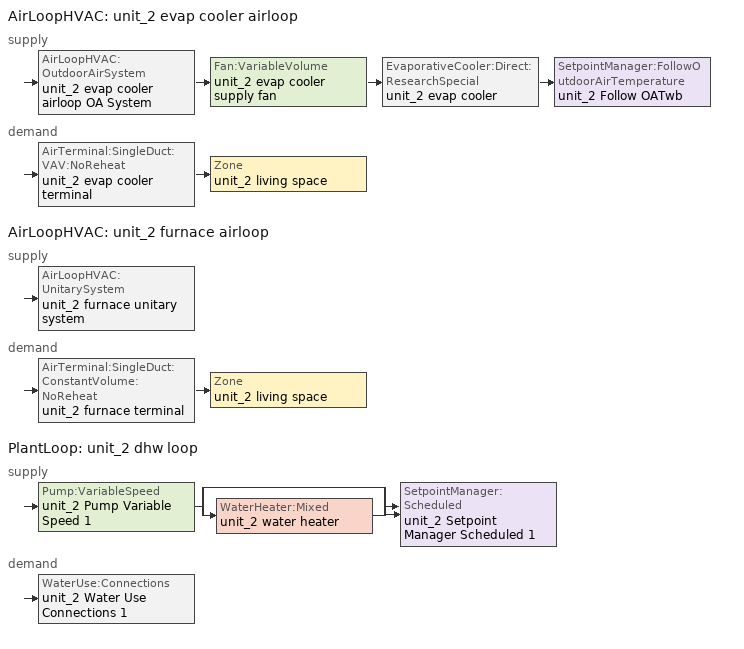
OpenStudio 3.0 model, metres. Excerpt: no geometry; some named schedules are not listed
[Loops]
AirLoopHVAC 'unit_2 evap cooler airloop'
 supply: AirLoopHVAC:OutdoorAirSystem 'unit_2 evap cooler airloop OA System' > Fan:VariableVolume 'unit_2 evap cooler supply fan' > EvaporativeCooler:Direct:ResearchSpecial 'unit_2 evap cooler' > SetpointManager:FollowOutdoorAirTemperature 'unit_2 Follow OATwb'
 demand: AirTerminal:SingleDuct:VAV:NoReheat 'unit_2 evap cooler terminal' > Zone 'unit_2 living space'
AirLoopHVAC 'unit_2 furnace airloop'
 supply: AirLoopHVAC:UnitarySystem 'unit_2 furnace unitary system'
 demand: AirTerminal:SingleDuct:ConstantVolume:NoReheat 'unit_2 furnace terminal' > Zone 'unit_2 living space'
PlantLoop 'unit_2 dhw loop'
 supply: Pump:VariableSpeed 'unit_2 Pump Variable Speed 1' > split
  | bypass
  | WaterHeater:Mixed 'unit_2 water heater'
  join > SetpointManager:Scheduled 'unit_2 Setpoint Manager Scheduled 1'
 demand: WaterUse:Connections 'unit_2 Water Use Connections 1'
[Sizing:Zone] Zone Cooling Design Supply Air Temperature Input Method=SupplyAirTemperature; Zone Cooling Design Supply Air Temperature {C}=14; Zone Cooling Design Supply Air Temperature Difference {deltaC}=11.11; Zone Heating Design Supply Air Temperature Input Method=SupplyAirTemperature; Zone Heating Design Supply Air Temperature {C}=40; Zone Heating Design Supply Air Temperature Difference {deltaC}=11.11; Zone Cooling Design Supply Air Humidity Ratio {kg-H2O/kg-air}=0.0085; Zone Heating Design Supply Air Humidity Ratio {kg-H2O/kg-air}=0.008; Cooling Design Air Flow Method=DesignDay; Heating Design Air Flow Method=DesignDay; Account for Dedicated Outdoor Air System=No; Dedicated Outdoor Air System Control Strategy=NeutralSupplyAir; Dedicated Outdoor Air Low Setpoint Temperature for Design {C}=autosize; Dedicated Outdoor Air High Setpoint Temperature for Design {C}=autosize
unit_2 living space; unit_2 furnace airloop ret air zone
[Zone equipment]
unit_2 living space: unit_2 evap cooler terminal, unit_2 furnace terminal, unit_2 ideal residual
[EnergyManagementSystem:Sensor]
Name | Output Variable or Output Meter Index Key | Output Variable or Output Meter
unit_2_cool_season | cooling season schedule | Schedule Value
unit_2_evap_cooler_supply_fan_s | evap cooler supply fan | Fan Electric Energy
unit_2_evap_cooler_s | evap cooler | Evaporative Cooler Water Volume
unit_2_furnace_supply_fan_s | furnace supply fan | Fan Electric Energy
unit_2_furnace_htg_coil_s | furnace htg coil | Heating Coil Gas Energy
unit_2_water_heater_energy | water heater | Water Heater Gas Rate
unit_2_water_heater_on_cycle_parasitic | water heater | Water Heater On Cycle Parasitic Electric Power
unit_2_water_heater_off_cycle_parasitic | water heater | Water Heater Off Cycle Parasitic Electric Power
unit_2_water_heater_EC_adjustment_energy_consumption | water heater EC adjustment | Other Equipment Gas Energy
unit_2_out_pb_s |  | Site Outdoor Air Barometric Pressure
unit_2_out_wt_s |  | Site Outdoor Air Humidity Ratio
unit_2_airflow_win_s | living space | Zone Air Humidity Ratio
unit_2_site_vw_s |  | Site Wind Speed
unit_2_airflow_tin_s | living space | Zone Mean Air Temperature
unit_2_airflow_tt_s | living space | Zone Outdoor Air Drybulb Temperature
unit_2_furnace_airloop_Fan_RTF_s | furnace supply fan | Fan Runtime Fraction
unit_2_evap_cooler_supply_fan_air_MFR | evap cooler supply fan | Fan Air Mass Flow Rate
unit_2_furnace_airloop_AH_MFR_s | Node 16 | System Node Mass Flow Rate
unit_2_furnace_airloop_AH_VFR_s | Node 16 | System Node Current Density Volume Flow Rate
unit_2_furnace_airloop_AH_Tout_s | Node 16 | System Node Temperature
unit_2_furnace_airloop_AH_Wout_s | Node 16 | System Node Humidity Ratio
unit_2_furnace_airloop_RA_T_s | Node 19 | System Node Temperature
unit_2_furnace_airloop_Ra_W_s | Node 19 | System Node Humidity Ratio
unit_2_furnace_airloop_0_DZ_T_s | attic - unvented | Zone Air Temperature
unit_2_furnace_airloop_0_DZ_W_s | attic - unvented | Zone Mean Air Humidity Ratio
unit_2_natural_vent_avail_s | natural vent avail schedule | Schedule Value
unit_2_htg_sp_s | heating setpoint | Schedule Value
unit_2_clg_sp_s | cooling setpoint | Schedule Value
unit_2_htg_load_liv |  | Heating:EnergyTransfer:Zone:LIVING SPACE
unit_2_clg_load_liv |  | Cooling:EnergyTransfer:Zone:LIVING SPACE
unit_2_htg_load_tot |  | Heating:EnergyTransfer
unit_2_clg_load_tot |  | Cooling:EnergyTransfer
unit_2_ss_trans_in | Surface_2_-_Window_1_left | Surface Window Transmitted Solar Radiation Energy
unit_2_ss_back_out | Surface_2_-_Window_1_left | Surface Window Shortwave from Zone Back Out Window Heat Transfer Rate
unit_2_ss_sw_abs | Surface_2_-_Window_1_left | Surface Window Total Glazing Layers Absorbed Shortwave Radiation Rate
unit_2_ss_sol_abs | Surface_2_-_Window_1_left | Surface Window Total Glazing Layers Absorbed Solar Radiation Energy
unit_2_ss_trans_out | Surface_2_-_Window_1_left | Surface Inside Face Initial Transmitted Diffuse Transmitted Out Window Solar Radiation Rate
unit_2_ss_conv | Surface_2_-_Window_1_left | Surface Inside Face Convection Heat Gain Energy
unit_2_ss_ig | Surface_2_-_Window_1_left | Surface Inside Face Internal Gains Radiation Heat Gain Energy
unit_2_ss_surf | Surface_2_-_Window_1_left | Surface Inside Face Net Surface Thermal Radiation Heat Gain Energy
unit_2_ss_trans_in_1 | Surface_3_-_Window_1_back | Surface Window Transmitted Solar Radiation Energy
unit_2_ss_back_out_1 | Surface_3_-_Window_1_back | Surface Window Shortwave from Zone Back Out Window Heat Transfer Rate
unit_2_ss_sw_abs_1 | Surface_3_-_Window_1_back | Surface Window Total Glazing Layers Absorbed Shortwave Radiation Rate
unit_2_ss_sol_abs_1 | Surface_3_-_Window_1_back | Surface Window Total Glazing Layers Absorbed Solar Radiation Energy
unit_2_ss_trans_out_1 | Surface_3_-_Window_1_back | Surface Inside Face Initial Transmitted Diffuse Transmitted Out Window Solar Radiation Rate
unit_2_ss_conv_1 | Surface_3_-_Window_1_back | Surface Inside Face Convection Heat Gain Energy
unit_2_ss_ig_1 | Surface_3_-_Window_1_back | Surface Inside Face Internal Gains Radiation Heat Gain Energy
unit_2_ss_surf_1 | Surface_3_-_Window_1_back | Surface Inside Face Net Surface Thermal Radiation Heat Gain Energy
unit_2_ss_sol | Surface_5_-_Door_front | Surface Inside Face Solar Radiation Heat Gain Energy
unit_2_ss_lgt | Surface_5_-_Door_front | Surface Inside Face Lights Radiation Heat Gain Energy
unit_2_ss_conv_2 | Surface_5_-_Door_front | Surface Inside Face Convection Heat Gain Energy
unit_2_ss_ig_2 | Surface_5_-_Door_front | Surface Inside Face Internal Gains Radiation Heat Gain Energy
unit_2_ss_surf_2 | Surface_5_-_Door_front | Surface Inside Face Net Surface Thermal Radiation Heat Gain Energy
unit_2_ss_trans_in_2 | Surface_5_-_Window_1_front | Surface Window Transmitted Solar Radiation Energy
unit_2_ss_back_out_2 | Surface_5_-_Window_1_front | Surface Window Shortwave from Zone Back Out Window Heat Transfer Rate
unit_2_ss_sw_abs_2 | Surface_5_-_Window_1_front | Surface Window Total Glazing Layers Absorbed Shortwave Radiation Rate
unit_2_ss_sol_abs_2 | Surface_5_-_Window_1_front | Surface Window Total Glazing Layers Absorbed Solar Radiation Energy
unit_2_ss_trans_out_2 | Surface_5_-_Window_1_front | Surface Inside Face Initial Transmitted Diffuse Transmitted Out Window Solar Radiation Rate
unit_2_ss_conv_3 | Surface_5_-_Window_1_front | Surface Inside Face Convection Heat Gain Energy
unit_2_ss_ig_3 | Surface_5_-_Window_1_front | Surface Inside Face Internal Gains Radiation Heat Gain Energy
unit_2_ss_surf_3 | Surface_5_-_Window_1_front | Surface Inside Face Net Surface Thermal Radiation Heat Gain Energy
unit_2_s_conv | Surface_1 | Surface Inside Face Convection Heat Gain Energy
unit_2_s_ig | Surface_1 | Surface Inside Face Internal Gains Radiation Heat Gain Energy
unit_2_s_sol | Surface_1 | Surface Inside Face Solar Radiation Heat Gain Energy
unit_2_s_lgt | Surface_1 | Surface Inside Face Lights Radiation Heat Gain Energy
unit_2_s_surf | Surface_1 | Surface Inside Face Net Surface Thermal Radiation Heat Gain Energy
unit_2_s_conv_1 | Surface_2:0 | Surface Inside Face Convection Heat Gain Energy
unit_2_s_ig_1 | Surface_2:0 | Surface Inside Face Internal Gains Radiation Heat Gain Energy
unit_2_s_sol_1 | Surface_2:0 | Surface Inside Face Solar Radiation Heat Gain Energy
unit_2_s_lgt_1 | Surface_2:0 | Surface Inside Face Lights Radiation Heat Gain Energy
unit_2_s_surf_1 | Surface_2:0 | Surface Inside Face Net Surface Thermal Radiation Heat Gain Energy
unit_2_s_conv_2 | Surface_2:180 | Surface Inside Face Convection Heat Gain Energy
unit_2_s_ig_2 | Surface_2:180 | Surface Inside Face Internal Gains Radiation Heat Gain Energy
unit_2_s_sol_2 | Surface_2:180 | Surface Inside Face Solar Radiation Heat Gain Energy
unit_2_s_lgt_2 | Surface_2:180 | Surface Inside Face Lights Radiation Heat Gain Energy
unit_2_s_surf_2 | Surface_2:180 | Surface Inside Face Net Surface Thermal Radiation Heat Gain Energy
unit_2_s_conv_3 | Surface_2:270 | Surface Inside Face Convection Heat Gain Energy
unit_2_s_ig_3 | Surface_2:270 | Surface Inside Face Internal Gains Radiation Heat Gain Energy
unit_2_s_sol_3 | Surface_2:270 | Surface Inside Face Solar Radiation Heat Gain Energy
unit_2_s_lgt_3 | Surface_2:270 | Surface Inside Face Lights Radiation Heat Gain Energy
unit_2_s_surf_3 | Surface_2:270 | Surface Inside Face Net Surface Thermal Radiation Heat Gain Energy
unit_2_s_conv_4 | Surface_2:90 | Surface Inside Face Convection Heat Gain Energy
unit_2_s_ig_4 | Surface_2:90 | Surface Inside Face Internal Gains Radiation Heat Gain Energy
unit_2_s_sol_4 | Surface_2:90 | Surface Inside Face Solar Radiation Heat Gain Energy
unit_2_s_lgt_4 | Surface_2:90 | Surface Inside Face Lights Radiation Heat Gain Energy
unit_2_s_surf_4 | Surface_2:90 | Surface Inside Face Net Surface Thermal Radiation Heat Gain Energy
unit_2_s_conv_5 | Surface_4 | Surface Inside Face Convection Heat Gain Energy
unit_2_s_ig_5 | Surface_4 | Surface Inside Face Internal Gains Radiation Heat Gain Energy
unit_2_s_sol_5 | Surface_4 | Surface Inside Face Solar Radiation Heat Gain Energy
unit_2_s_lgt_5 | Surface_4 | Surface Inside Face Lights Radiation Heat Gain Energy
unit_2_s_surf_5 | Surface_4 | Surface Inside Face Net Surface Thermal Radiation Heat Gain Energy
unit_2_s_conv_6 | Surface_6 | Surface Inside Face Convection Heat Gain Energy
unit_2_s_ig_6 | Surface_6 | Surface Inside Face Internal Gains Radiation Heat Gain Energy
unit_2_s_sol_6 | Surface_6 | Surface Inside Face Solar Radiation Heat Gain Energy
unit_2_s_lgt_6 | Surface_6 | Surface Inside Face Lights Radiation Heat Gain Energy
unit_2_s_surf_6 | Surface_6 | Surface Inside Face Net Surface Thermal Radiation Heat Gain Energy
unit_2_im_conv | furniture mass living space living | Surface Inside Face Convection Heat Gain Energy
unit_2_im_ig | furniture mass living space living | Surface Inside Face Internal Gains Radiation Heat Gain Energy
unit_2_im_sol | furniture mass living space living | Surface Inside Face Solar Radiation Heat Gain Energy
unit_2_im_lgt | furniture mass living space living | Surface Inside Face Lights Radiation Heat Gain Energy
unit_2_im_surf | furniture mass living space living | Surface Inside Face Net Surface Thermal Radiation Heat Gain Energy
unit_2_im_conv_1 | living space Living Partition | Surface Inside Face Convection Heat Gain Energy
unit_2_im_ig_1 | living space Living Partition | Surface Inside Face Internal Gains Radiation Heat Gain Energy
unit_2_im_sol_1 | living space Living Partition | Surface Inside Face Solar Radiation Heat Gain Energy
unit_2_im_lgt_1 | living space Living Partition | Surface Inside Face Lights Radiation Heat Gain Energy
unit_2_im_surf_1 | living space Living Partition | Surface Inside Face Net Surface Thermal Radiation Heat Gain Energy
unit_2_airflow_gain | living space | Zone Infiltration Sensible Heat Gain Energy
unit_2_airflow_loss | living space | Zone Infiltration Sensible Heat Loss Energy
unit_2_mv_conv | mech vent house fan | Electric Equipment Convective Heating Energy
unit_2_mv_rad | mech vent house fan | Electric Equipment Radiant Heating Energy
unit_2_mv_conv_1 | mech vent house fan cfis | Electric Equipment Convective Heating Energy
unit_2_mv_rad_1 | mech vent house fan cfis | Electric Equipment Radiant Heating Energy
unit_2_duct_mix_gain | living space | Zone Mixing Sensible Heat Gain Energy
unit_2_duct_mix_loss | living space | Zone Mixing Sensible Heat Loss Energy
unit_2_ducts_conv | furnace_airloop_0_RetCondToRP equip | Other Equipment Convective Heating Energy
unit_2_ducts_rad | furnace_airloop_0_RetCondToRP equip | Other Equipment Radiant Heating Energy
unit_2_ducts_conv_1 | furnace_airloop_0_RetLatLkToRP equip | Other Equipment Convective Heating Energy
unit_2_ducts_rad_1 | furnace_airloop_0_RetLatLkToRP equip | Other Equipment Radiant Heating Energy
unit_2_ducts_conv_2 | furnace_airloop_0_RetSensLkToRP equip | Other Equipment Convective Heating Energy
unit_2_ducts_rad_2 | furnace_airloop_0_RetSensLkToRP equip | Other Equipment Radiant Heating Energy
unit_2_ducts_conv_3 | furnace_airloop_0_SupCondToLv equip | Other Equipment Convective Heating Energy
unit_2_ducts_rad_3 | furnace_airloop_0_SupCondToLv equip | Other Equipment Radiant Heating Energy
unit_2_ducts_conv_4 | furnace_airloop_0_SupLatLkToLv equip | Other Equipment Convective Heating Energy
unit_2_ducts_rad_4 | furnace_airloop_0_SupLatLkToLv equip | Other Equipment Radiant Heating Energy
unit_2_ducts_conv_5 | furnace_airloop_0_SupSensLkToLv equip | Other Equipment Convective Heating Energy
unit_2_ducts_rad_5 | furnace_airloop_0_SupSensLkToLv equip | Other Equipment Radiant Heating Energy
unit_2_ig_ee_conv | ceiling fan | Electric Equipment Convective Heating Energy
unit_2_ig_ee_rad | ceiling fan | Electric Equipment Radiant Heating Energy
unit_2_ig_ee_conv_1 | clothes dryer | Electric Equipment Convective Heating Energy
unit_2_ig_ee_rad_1 | clothes dryer | Electric Equipment Radiant Heating Energy
unit_2_ig_ee_conv_2 | clothes washer | Electric Equipment Convective Heating Energy
unit_2_ig_ee_rad_2 | clothes washer | Electric Equipment Radiant Heating Energy
unit_2_ig_ee_conv_3 | cooking range | Electric Equipment Convective Heating Energy
unit_2_ig_ee_rad_3 | cooking range | Electric Equipment Radiant Heating Energy
unit_2_ig_ee_conv_4 | dishwasher | Electric Equipment Convective Heating Energy
unit_2_ig_ee_rad_4 | dishwasher | Electric Equipment Radiant Heating Energy
unit_2_ig_ee_conv_5 | fridge | Electric Equipment Convective Heating Energy
unit_2_ig_ee_rad_5 | fridge | Electric Equipment Radiant Heating Energy
unit_2_ig_ee_conv_6 | misc plug loads | Electric Equipment Convective Heating Energy
unit_2_ig_ee_rad_6 | misc plug loads | Electric Equipment Radiant Heating Energy
unit_2_ig_ee_conv_7 | misc tv | Electric Equipment Convective Heating Energy
unit_2_ig_ee_rad_7 | misc tv | Electric Equipment Radiant Heating Energy
unit_2_ig_ee_conv_8 | whole house fan | Electric Equipment Convective Heating Energy
unit_2_ig_ee_rad_8 | whole house fan | Electric Equipment Radiant Heating Energy
unit_2_ig_oe_conv | clothes dryer 1 | Other Equipment Convective Heating Energy
unit_2_ig_oe_rad | clothes dryer 1 | Other Equipment Radiant Heating Energy
unit_2_ig_oe_conv_1 | cooking range 1 | Other Equipment Convective Heating Energy
unit_2_ig_oe_rad_1 | cooking range 1 | Other Equipment Radiant Heating Energy
unit_2_ig_oe_conv_2 | water heater EC adjustment | Other Equipment Convective Heating Energy
unit_2_ig_oe_rad_2 | water heater EC adjustment | Other Equipment Radiant Heating Energy
unit_2_ig_oe_conv_3 | water Latent | Other Equipment Convective Heating Energy
unit_2_ig_oe_rad_3 | water Latent | Other Equipment Radiant Heating Energy
unit_2_ig_oe_conv_4 | water Sensible | Other Equipment Convective Heating Energy
unit_2_ig_oe_rad_4 | water Sensible | Other Equipment Radiant Heating Energy
unit_2_ig_lgt_conv | interior lighting | Lights Convective Heating Energy
unit_2_ig_lgt_rad | interior lighting | Lights Radiant Heating Energy
unit_2_ig_lgt_vis | interior lighting | Lights Visible Radiation Heating Energy
unit_2_ig_ppl_conv | occupants | People Convective Heating Energy
unit_2_ig_ppl_rad | occupants | People Radiant Heating Energy
unit_2_dhw_loss | water heater | Water Heater Heat Loss Energy
unit_2_dhw_rtf | water heater | Water Heater Runtime Fraction
[EvaporativeCooler:Direct:ResearchSpecial]
unit_2 evap cooler: Availability Schedule=unit_2 Always On Discrete; Cooler Design Effectiveness=0.72; Recirculating Water Pump Power Consumption {W}=0; Primary Air Design Flow Rate {m3/s}=8.08199; Drift Loss Fraction=0; Blowdown Concentration Ratio=0; Water Pump Power Sizing Factor {W/(m3/s)}=0.1; Evaporative Operation Minimum Drybulb Temperature=0; Evaporative Operation Maximum Limit Wetbulb Temperature=50; Evaporative Operation Maximum Limit Drybulb Temperature=50
[AirLoopHVAC] Availability Schedule=unit_2 Always On Discrete
Name | Design Supply Air Flow Rate {m3/s}
unit_2 evap cooler airloop | 8.08199
unit_2 furnace airloop | 0.667301
[Sizing:System] Type of Load to Size On=Sensible; Design Outdoor Air Flow Rate {m3/s}=Autosize; Central Heating Maximum System Air Flow Ratio=0.3; Preheat Design Temperature {C}=7; Preheat Design Humidity Ratio {kg-H2O/kg-Air}=0.008; Precool Design Temperature {C}=12.8; Precool Design Humidity Ratio {kg-H2O/kg-Air}=0.008; Central Cooling Design Supply Air Temperature {C}=12.8; Central Heating Design Supply Air Temperature {C}=16.7; Sizing Option=NonCoincident; 100% Outdoor Air in Cooling=Yes; 100% Outdoor Air in Heating=Yes; Central Cooling Design Supply Air Humidity Ratio {kg-H2O/kg-Air}=0.0085; Central Heating Design Supply Air Humidity Ratio {kg-H2O/kg-Air}=0.008; Cooling Design Air Flow Method=DesignDay; Cooling Design Air Flow Rate {m3/s}=0; Heating Design Air Flow Method=DesignDay; Heating Design Air Flow Rate {m3/s}=0; System Outdoor Air Method=ZoneSum; Zone Maximum Outdoor Air Fraction=1; Cooling Supply Air Flow Rate Per Floor Area {m3/s-m2}=0.00996765; Cooling Fraction of Autosized Cooling Supply Air Flow Rate=1; Cooling Supply Air Flow Rate Per Unit Cooling Capacity {m3/s-W}=3.94755e-05; Heating Supply Air Flow Rate Per Floor Area {m3/s-m2}=0.00996765; Heating Fraction of Autosized Heating Supply Air Flow Rate=1; Heating Fraction of Autosized Cooling Supply Air Flow Rate=1; Heating Supply Air Flow Rate Per Unit Heating Capacity {m3/s-W}=3.15882e-05; Cooling Design Capacity Method=CoolingDesignCapacity; Cooling Design Capacity {W}=autosize; Cooling Design Capacity Per Floor Area {W/m2}=234.7; Fraction of Autosized Cooling Design Capacity=1; Heating Design Capacity Method=HeatingDesignCapacity; Heating Design Capacity {W}=autosize; Heating Design Capacity Per Floor Area {W/m2}=157; Fraction of Autosized Heating Design Capacity=1; Central Cooling Capacity Control Method=OnOff
unit_2 evap cooler airloop; unit_2 furnace airloop
[AirTerminal:SingleDuct:VAV:NoReheat]
unit_2 evap cooler terminal: Availability Schedule=unit_2 Always On Discrete; Maximum Air Flow Rate {m3/s}=8.08199; Zone Minimum Air Flow Input Method=Constant; Constant Minimum Air Flow Fraction=0; Control For Outdoor Air=No
[Fan:VariableVolume]
unit_2 evap cooler supply fan: Availability Schedule=unit_2 Always On Discrete; Fan Total Efficiency=0.75; Pressure Rise {Pa}=262.434; Maximum Flow Rate {m3/s}=8.08199; Fan Power Minimum Flow Rate Input Method=FixedFlowRate; Fan Power Minimum Flow Fraction=0; Fan Power Minimum Air Flow Rate {m3/s}=0; Motor Efficiency=1; Motor In Airstream Fraction=0; Fan Power Coefficient 1=0; Fan Power Coefficient 2=1; Fan Power Coefficient 3=0; Fan Power Coefficient 4=0; Fan Power Coefficient 5=0
[EnergyManagementSystem:Program]
unit_2_evap_cooler_supply_fan_disaggregate_program: Set evap_cooler_supply_fan_clg = 0; If evap_cooler_s > 0; Set evap_cooler_supply_fan_clg = evap_cooler_supply_fan_s; EndIf
unit_2_furnace_supply_fan_disaggregate_program: Set furnace_supply_fan_primary_htg = 0; If furnace_htg_coil_s > 0; Set furnace_supply_fan_primary_htg = furnace_supply_fan_s; EndIf
unit_2_water_heater_EC_adj: Set wh_e_cons = water_heater_energy + water_heater_on_cycle_parasitic + water_heater_off_cycle_parasitic; Set water_heater_ec_adj_act = 0.0 * wh_e_cons
unit_2_furnace_airloop_0_duct_program: Set furnace_airloop_AH_MFR = furnace_airloop_AH_MFR_s; Set furnace_airloop_Fan_RTF = furnace_airloop_Fan_RTF_s; Set furnace_airloop_AH_VFR = furnace_airloop_AH_VFR_s; Set furnace_airloop_AH_Tout = furnace_airloop_AH_Tout_s; Set furnace_airloop_AH_Wout = furnace_airloop_AH_Wout_s; Set furnace_airloop_RA_T = furnace_airloop_RA_T_s; Set furnace_airloop_Ra_W = furnace_airloop_Ra_W_s; Set furnace_airloop_0_DZ_T = furnace_airloop_0_DZ_T_s; Set furnace_airloop_0_DZ_W = furnace_airloop_0_DZ_W_s; Run furnace_airloop_0_duct_subroutine; Set furnace_airloop_0_SupSensLkToLv_equip_act = furnace_airloop_0_SupSensLkToLv; Set furnace_airloop_0_SupLatLkToLv_equip_act = furnace_airloop_0_SupLatLkToLv; Set furnace_airloop_0_SupCondToLv_equip_act = furnace_airloop_0_SupCondToLv; Set furnace_airloop_0_RetSensLkToRP_equip_act = furnace_airloop_0_RetSensLkToRP; Set furnace_airloop_0_RetLatLkToRP_equip_act = furnace_airloop_0_RetLatLkToRP; Set furnace_airloop_0_RetCondToRP_equip_act = furnace_airloop_0_RetCondToRP; Set furnace_airloop_0_RetCondToDZ_equip_act = furnace_airloop_0_RetCondToDZ; Set furnace_airloop_0_SupCondToDZ_equip_act = furnace_airloop_0_SupCondToDZ; Set furnace_airloop_0_SupSensLkToDZ_equip_act = furnace_airloop_0_SupSensLkToDZ; Set furnace_airloop_0_SupLatLkToDZ_equip_act = furnace_airloop_0_SupLatLkToDZ; Set furnace_airloop_0_ZoneMixDZToLv_mix_act = furnace_airloop_0_ZoneMixDZToLv; Set furnace_airloop_0_ZoneMixLvToDZ_mix_act = furnace_airloop_0_ZoneMixLvToDZ
unit_2_natural_vent_program: Set Tin = airflow_tin_s; Set Tout = airflow_tt_s; Set Wout = out_wt_s; Set Pbar = out_pb_s; Set Phiout = (@RhFnTdbWPb Tout Wout Pbar); Set MaxHR = 0.0115; Set MaxRH = 0.7; Set Tnvsp = (htg_sp_s + clg_sp_s) / 2; Set NVavail = natural_vent_avail_s; Set ClgSsnAvail = cool_season; If (Wout < MaxHR) && (Phiout < MaxRH) && (Tin > Tout) && (Tin > Tnvsp) && (ClgSsnAvail > 0); Set WHF_Flow = 0; Set Adj = (Tin-Tnvsp)/(Tin-Tout); Set Adj = (@Min Adj 1); Set Adj = (@Max Adj 0); If (WHF_Flow > 0); Set natural_vent_flow_act = 0; Set whole_house_fan_flow_act = WHF_Flow*Adj; Set whole_house_fan_mix_act = WHF_Flow*Adj; Set WHF_W = 0; Set whole_house_fan_act = WHF_W*Adj; ElseIf (NVavail > 0); Set NVArea = 11125.677877632; Set Cs = 8.963020389461627e-05; Set Cw = 6.158219665777789e-05; Set Tdiff = Tin-Tout; Set dT = (@Abs Tdiff); Set Vwind = site_vw_s; Set SGNV = NVArea*Adj*((((Cs*dT)+(Cw*(Vwind^2)))^0.5)/1000); Set MaxNV = 6.725565697228801; Set natural_vent_flow_act = (@Min SGNV MaxNV); Set whole_house_fan_flow_act = 0; Set whole_house_fan_mix_act = 0; Set whole_house_fan_act = 0; EndIf; Else; Set natural_vent_flow_act = 0; Set whole_house_fan_flow_act = 0; Set whole_house_fan_mix_act = 0; Set whole_house_fan_act = 0; EndIf
unit_2_infil_program: Set p_m = 0.14; Set p_s = 0.22; Set s_m = 270; Set s_s = 370; Set z_m = 9.99744; Set z_s = 2.4384; Set f_t = (((s_m/z_m)^p_m)*((z_s/s_s)^p_s)); Set Tdiff = airflow_tin_s-airflow_tt_s; Set dT = @Abs Tdiff; Set c = 0.0788; Set Cs = 0.0566; Set Cw = 0.1625; Set n = 0.65; Set sft = (f_t*0.5); Set temp1 = ((c*Cw)*((sft*site_vw_s)^(2*n)))^2; Set Qinf = (((c*Cs*(dT^n))^2)+temp1)^0.5; Set Qinf = (@Max Qinf 0); Set QWHV_ervhrv = 0.0; Set QWHV_cfis = 0.0; Set mech_vent_house_fan_cfis_act = 0.0; Set Qrange = 0; Set Qbath = 0; Set Qexhaust = Qrange+Qbath; Set Qsupply = 0; Set QWHV_sup = 0.0; Set QWHV_exh = 0.0; Set QWHV_bal = 0.0; Set Qexhaust = Qexhaust + QWHV_exh + QWHV_bal + QWHV_ervhrv; Set Qsupply = Qsupply + QWHV_sup + QWHV_bal + QWHV_cfis + QWHV_ervhrv; Set Qfan = (@Max Qexhaust Qsupply); If Qfan > 0; Set Qavg = ((Qexhaust + Qsupply) / 2.0); If ((@Abs (Qexhaust - Qavg)) / Qavg) <= 0.1; Set phi = 1; Else; Set phi = (Qinf / (Qinf + Qfan)); EndIf; Set Qinf_adj = phi * Qinf; Else; Set Qinf_adj = Qinf; EndIf; Set mech_vent_flow_act = Qfan - QWHV_ervhrv; Set infil_flow_act = Qinf_adj
unit_2_component_loads_program: Set hr_walls = 0; Set hr_walls = hr_walls + s_conv_1 + s_ig_1 + s_sol_1 + s_lgt_1 + s_surf_1; Set hr_walls = hr_walls + s_conv_2 + s_ig_2 + s_sol_2 + s_lgt_2 + s_surf_2; Set hr_walls = hr_walls + s_conv_3 + s_ig_3 + s_sol_3 + s_lgt_3 + s_surf_3; Set hr_walls = hr_walls + s_conv_4 + s_ig_4 + s_sol_4 + s_lgt_4 + s_surf_4; Set hr_walls = hr_walls + s_conv_5 + s_ig_5 + s_sol_5 + s_lgt_5 + s_surf_5; Set hr_rim_joists = 0; Set hr_foundation_walls = 0; Set hr_floors = 0; Set hr_slabs = 0; Set hr_slabs = hr_slabs + s_conv + s_ig + s_sol + s_lgt + s_surf; Set hr_ceilings = 0; Set hr_ceilings = hr_ceilings + s_conv_6 + s_ig_6 + s_sol_6 + s_lgt_6 + s_surf_6; Set hr_roofs = 0; Set hr_windows = 0; Set hr_windows = hr_windows - ss_trans_in + ss_back_out * ZoneTimestep * 3600 + ss_sw_abs * ZoneTimestep * 3600 - ss_sol_abs + ss_trans_out * ZoneTimestep * 3600 + ss_conv + ss_ig + ss_surf; Set hr_windows = hr_windows - ss_trans_in_1 + ss_back_out_1 * ZoneTimestep * 3600 + ss_sw_abs_1 * ZoneTimestep * 3600 - ss_sol_abs_1 + ss_trans_out_1 * ZoneTimestep * 3600 + ss_conv_1 + ss_ig_1 + ss_surf_1; Set hr_windows = hr_windows - ss_trans_in_2 + ss_back_out_2 * ZoneTimestep * 3600 + ss_sw_abs_2 * ZoneTimestep * 3600 - ss_sol_abs_2 + ss_trans_out_2 * ZoneTimestep * 3600 + ss_conv_3 + ss_ig_3 + ss_surf_3; Set hr_doors = 0; Set hr_doors = hr_doors + ss_sol + ss_lgt + ss_conv_2 + ss_ig_2 + ss_surf_2; Set hr_skylights = 0; Set hr_internal_mass = 0; Set hr_internal_mass = hr_internal_mass + im_conv + im_ig + im_sol + im_lgt + im_surf; Set hr_internal_mass = hr_internal_mass + im_conv_1 + im_ig_1 + im_sol_1 + im_lgt_1 + im_surf_1; Set hr_intgains = 0; Set hr_intgains = hr_intgains - ig_ee_conv - ig_ee_rad; Set hr_intgains = hr_intgains - ig_ee_conv_1 - ig_ee_rad_1; Set hr_intgains = hr_intgains - ig_ee_conv_2 - ig_ee_rad_2; Set hr_intgains = hr_intgains - ig_ee_conv_3 - ig_ee_rad_3; Set hr_intgains = hr_intgains - ig_ee_conv_4 - ig_ee_rad_4; Set hr_intgains = hr_intgains - ig_ee_conv_5 - ig_ee_rad_5; Set hr_intgains = hr_intgains - ig_ee_conv_6 - ig_ee_rad_6; Set hr_intgains = hr_intgains - ig_ee_conv_7 - ig_ee_rad_7; Set hr_intgains = hr_intgains - ig_ee_conv_8 - ig_ee_rad_8; Set hr_intgains = hr_intgains - ig_oe_conv - ig_oe_rad; Set hr_intgains = hr_intgains - ig_oe_conv_1 - ig_oe_rad_1; Set hr_intgains = hr_intgains - ig_oe_conv_2 - ig_oe_rad_2; Set hr_intgains = hr_intgains - ig_oe_conv_3 - ig_oe_rad_3; Set hr_intgains = hr_intgains - ig_oe_conv_4 - ig_oe_rad_4; Set hr_intgains = hr_intgains - ig_lgt_conv - ig_lgt_rad - ig_lgt_vis; Set hr_intgains = hr_intgains - ig_ppl_conv - ig_ppl_rad; Set hr_intgains = hr_intgains + dhw_loss * (0.64*(1-dhw_rtf) + 1.0*dhw_rtf); Set hr_airflow_rate = infil_flow_act + mech_vent_flow_act + natural_vent_flow_act + whole_house_fan_flow_act; If hr_airflow_rate > 0; Set hr_infil = (airflow_loss - airflow_gain) * infil_flow_act / hr_airflow_rate; Set hr_natvent = (airflow_loss - airflow_gain) * natural_vent_flow_act / hr_airflow_rate; Set hr_whf = (airflow_loss - airflow_gain) * whole_house_fan_flow_act / hr_airflow_rate; Set hr_mechvent = ((airflow_loss - airflow_gain) * mech_vent_flow_act / hr_airflow_rate); Else; Set hr_infil = 0; Set hr_natvent = 0; Set hr_whf = 0; Set hr_mechvent = 0; EndIf; Set hr_mechvent = hr_mechvent - mv_conv - mv_rad - mv_conv_1 - mv_rad_1; Set hr_ducts = 0; Set hr_ducts = hr_ducts - ducts_conv - ducts_rad; Set hr_ducts = hr_ducts - ducts_conv_1 - ducts_rad_1; Set hr_ducts = hr_ducts - ducts_conv_2 - ducts_rad_2; Set hr_ducts = hr_ducts - ducts_conv_3 - ducts_rad_3; Set hr_ducts = hr_ducts - ducts_conv_4 - ducts_rad_4; Set hr_ducts = hr_ducts - ducts_conv_5 - ducts_rad_5; Set hr_ducts = hr_ducts + (duct_mix_loss - duct_mix_gain); Set htg_mode = 0; Set clg_mode = 0; If (htg_load_liv > 0); Set htg_mode = 1; ElseIf (clg_load_liv > 0); Set clg_mode = 1; ElseIf (cool_season > 0); Set clg_mode = 1; Else; Set htg_mode = 1; EndIf; Set loads_htg_walls = hr_walls * htg_mode; Set loads_htg_rim_joists = hr_rim_joists * htg_mode; Set loads_htg_foundation_walls = hr_foundation_walls * htg_mode; Set loads_htg_floors = hr_floors * htg_mode; Set loads_htg_slabs = hr_slabs * htg_mode; Set loads_htg_ceilings = hr_ceilings * htg_mode; Set loads_htg_roofs = hr_roofs * htg_mode; Set loads_htg_windows = hr_windows * htg_mode; Set loads_htg_doors = hr_doors * htg_mode; Set loads_htg_skylights = hr_skylights * htg_mode; Set loads_htg_internal_mass = hr_internal_mass * htg_mode; Set loads_htg_intgains = hr_intgains * htg_mode; Set loads_htg_infil = hr_infil * htg_mode; Set loads_htg_mechvent = hr_mechvent * htg_mode; Set loads_htg_natvent = hr_natvent * htg_mode; Set loads_htg_whf = hr_whf * htg_mode; Set loads_htg_ducts = hr_ducts * htg_mode; Set loads_clg_walls = -hr_walls * clg_mode; Set loads_clg_rim_joists = -hr_rim_joists * clg_mode; Set loads_clg_foundation_walls = -hr_foundation_walls * clg_mode; Set loads_clg_floors = -hr_floors * clg_mode; Set loads_clg_slabs = -hr_slabs * clg_mode; Set loads_clg_ceilings = -hr_ceilings * clg_mode; Set loads_clg_roofs = -hr_roofs * clg_mode; Set loads_clg_windows = -hr_windows * clg_mode; Set loads_clg_doors = -hr_doors * clg_mode; Set loads_clg_skylights = -hr_skylights * clg_mode; Set loads_clg_internal_mass = -hr_internal_mass * clg_mode; Set loads_clg_intgains = -hr_intgains * clg_mode; Set loads_clg_infil = -hr_infil * clg_mode; Set loads_clg_mechvent = -hr_mechvent * clg_mode; Set loads_clg_natvent = -hr_natvent * clg_mode; Set loads_clg_whf = -hr_whf * clg_mode; Set loads_clg_ducts = -hr_ducts * clg_mode; Set loads_htg_tot = 0; Set loads_clg_tot = 0; If htg_load_liv > 0; Set loads_htg_tot = htg_load_tot - clg_load_tot; ElseIf clg_load_liv > 0; Set loads_clg_tot = clg_load_tot - htg_load_tot; EndIf
[EnergyManagementSystem:ProgramCallingManager]
unit_2 evap cooler supply fan disaggregate program calling manager: EndOfSystemTimestepBeforeHVACReporting; unit_2_evap_cooler_supply_fan_disaggregate_program
unit_2 furnace supply fan disaggregate program calling manager: EndOfSystemTimestepBeforeHVACReporting; unit_2_furnace_supply_fan_disaggregate_program
unit_2 water heater EC_adj ProgramManager: EndOfSystemTimestepBeforeHVACReporting; unit_2_water_heater_EC_adj
unit_2 furnace_airloop_0_duct_program calling manager: EndOfSystemTimestepAfterHVACReporting; unit_2_furnace_airloop_0_duct_program
unit_2 natural_vent_program calling manager: BeginTimestepBeforePredictor; unit_2_natural_vent_program
unit_2 infil_program calling manager: BeginTimestepBeforePredictor; unit_2_infil_program
unit_2 component_loads_program calling manager: EndOfZoneTimestepAfterZoneReporting; unit_2_component_loads_program
[EnergyManagementSystem:OutputVariable] Type of Data in Variable=Summed; Update Frequency=SystemTimestep; Units=J
Name | EMS Variable | EMS Program or Subroutine
unit_2 evap cooler supply fan clg disaggregate | evap_cooler_supply_fan_clg | unit_2_evap_cooler_supply_fan_disaggregate_program
unit_2 furnace supply fan htg primary disaggregate | furnace_supply_fan_primary_htg | unit_2_furnace_supply_fan_disaggregate_program
unit_2 water heater EC adjustment outvar | unit_2_water_heater_EC_adjustment_energy_consumption | unit_2_water_heater_EC_adj
[Controller:OutdoorAir]
unit_2 evap cooler airloop OA Controller: Minimum Outdoor Air Flow Rate {m3/s}=0; Maximum Outdoor Air Flow Rate {m3/s}=10; Economizer Control Type=NoEconomizer; Economizer Control Action Type=ModulateFlow; Economizer Maximum Limit Dry-Bulb Temperature {C}=28; Economizer Maximum Limit Enthalpy {J/kg}=64000; Lockout Type=NoLockout; Minimum Limit Type=FixedMinimum; Minimum Fraction of Outdoor Air Schedule=unit_2 Always On Discrete; Controller Mechanical Ventilation=unit_2 Controller Mechanical Ventilation 1; High Humidity Control=No; Heat Recovery Bypass Control Type=BypassWhenWithinEconomizerLimits
[Controller:MechanicalVentilation]
unit_2 Controller Mechanical Ventilation 1: Availability Schedule=unit_2 Always On Discrete; System Outdoor Air Method=ZoneSum
[AirLoopHVAC:OutdoorAirSystem]
unit_2 evap cooler airloop OA System: Controller=unit_2 evap cooler airloop OA Controller
[SetpointManager:FollowOutdoorAirTemperature]
unit_2 Follow OATwb: Control Variable=Temperature; Reference Temperature Type=OutdoorAirWetBulb; Offset Temperature Difference {deltaC}=0; Maximum Setpoint Temperature {C}=80; Minimum Setpoint Temperature {C}=6; Setpoint Node or NodeList=unit_2 Node 4
[Coil:Heating:Gas]
unit_2 furnace htg coil: Availability Schedule=unit_2 Always On Discrete; Gas Burner Efficiency=0.78; Nominal Capacity {W}=22308.7; Parasitic Electric Load {W}=0; Parasitic Gas Load {W}=0; Fuel Type=NaturalGas
[Fan:OnOff]
unit_2 furnace supply fan: Availability Schedule=unit_2 Always On Discrete; Fan Total Efficiency=0.75; Pressure Rise {Pa}=504.17; Maximum Flow Rate {m3/s}=0.667306; Motor Efficiency=1; Motor In Airstream Fraction=1; Fan Power Ratio Function of Speed Ratio Curve=unit_2 furnace fan power curve; Fan Efficiency Ratio Function of Speed Ratio Curve=unit_2 furnace fan eff curve
[AirLoopHVAC:UnitarySystem]
unit_2 furnace unitary system: Control Type=Load; Controlling Zone or Thermostat Location=unit_2 living space; Dehumidification Control Type=None; Availability Schedule=unit_2 Always On Discrete; Supply Fan=unit_2 furnace supply fan; Fan Placement=BlowThrough; Supply Air Fan Operating Mode Schedule=unit_2 Always Off Discrete; Heating Coil=unit_2 furnace htg coil; DX Heating Coil Sizing Ratio=1; Use DOAS DX Cooling Coil=No; DOAS DX Cooling Coil Leaving Minimum Air Temperature {C}=2; Latent Load Control=SensibleOnlyLoadControl; Supply Air Flow Rate Method During Cooling Operation=SupplyAirFlowRate; Supply Air Flow Rate During Cooling Operation {m3/s}=0; Supply Air Flow Rate Method During Heating Operation=SupplyAirFlowRate; Supply Air Flow Rate During Heating Operation {m3/s}=0.667301; Supply Air Flow Rate When No Cooling or Heating is Required {m3/s}=0; Maximum Supply Air Temperature {C}=48.8889; Maximum Outdoor Dry-Bulb Temperature for Supplemental Heater Operation {C}=21; Maximum Cycling Rate {cycles/hr}=2.5; Heat Pump Time Constant {s}=60; Fraction of On-Cycle Power Use=0.01; Heat Pump Fan Delay Time {s}=60; Ancilliary On-Cycle Electric Power {W}=0; Ancilliary Off-Cycle Electric Power {W}=0
[AirTerminal:SingleDuct:ConstantVolume:NoReheat]
unit_2 furnace terminal: Availability Schedule=unit_2 Always On Discrete; Maximum Air Flow Rate {m3/s}=0.667301
[ZoneHVAC:IdealLoadsAirSystem]
unit_2 ideal residual: Maximum Heating Supply Air Temperature {C}=50; Minimum Cooling Supply Air Temperature {C}=10; Maximum Heating Supply Air Humidity Ratio {kg-H2O/kg-air}=0.015; Minimum Cooling Supply Air Humidity Ratio {kg-H2O/kg-air}=0.01; Heating Limit=NoLimit; Cooling Limit=NoLimit; Dehumidification Control Type=None; Humidification Control Type=None
[ElectricEquipment:Definition] Design Level Calculation Method=EquipmentLevel
Name | Design Level {W} | Fraction Latent | Fraction Radiant | Fraction Lost
unit_2 clothes washer | 15982 | 0.03 | 0.162 | 0.7
unit_2 dishwasher | 14127 | 0.3 | 0.18 | 0.4
unit_2 whole house fan | 0 | 0 | 0 | 1
unit_2 mech vent house fan cfis | 0 | 0 | 0 | 0
[PlantLoop]
unit_2 dhw loop: Glycol Concentration=0; Maximum Loop Flow Rate {m3/s}=0.01; Plant Loop Volume {m3}=0.003; Load Distribution Scheme=Optimal
[Sizing:Plant]
unit_2 dhw loop: Loop Type=Heating; Design Loop Exit Temperature {C}=52.6667; Loop Design Temperature Difference {deltaC}=5.55556; Sizing Option=NonCoincident; Zone Timesteps in Averaging Window=1; Coincident Sizing Factor Mode=None
[Pump:VariableSpeed]
unit_2 Pump Variable Speed 1: Rated Flow Rate {m3/s}=0.01; Rated Pump Head {Pa}=1; Rated Power Consumption {W}=0; Motor Efficiency=1; Fraction of Motor Inefficiencies to Fluid Stream=0; Coefficient 1 of the Part Load Performance Curve=0; Coefficient 2 of the Part Load Performance Curve=1; Coefficient 3 of the Part Load Performance Curve=0; Coefficient 4 of the Part Load Performance Curve=0; Pump Control Type=Intermittent; Skin Loss Radiative Fraction=0.5; Design Power Sizing Method=PowerPerFlowPerPressure; Design Electric Power per Unit Flow Rate {W/(m3/s)}=348701.1; Design Shaft Power per Unit Flow Rate per Unit Head {W-s/m3-Pa}=1.28205; Design Minimum Flow Rate Fraction=0
[SetpointManager:Scheduled]
unit_2 Setpoint Manager Scheduled 1: Control Variable=Temperature; Schedule=unit_2 dhw temp; Setpoint Node or NodeList=unit_2 Node 24
[WaterHeater:Mixed]
unit_2 water heater: Tank Volume {m3}=0.179807; Setpoint Temperature Schedule=unit_2 WH Setpoint Temp; Deadband Temperature Difference {deltaC}=2; Maximum Temperature Limit {C}=99; Heater Control Type=Cycle; Heater Maximum Capacity {W}=14067.4; Heater Minimum Capacity {W}=0; Heater Fuel Type=NaturalGas; Heater Thermal Efficiency=0.782928; Off Cycle Parasitic Fuel Consumption Rate {W}=0; Off Cycle Parasitic Fuel Type=electricity; Off Cycle Parasitic Heat Fraction to Tank=0; On Cycle Parasitic Fuel Consumption Rate {W}=0; On Cycle Parasitic Fuel Type=electricity; On Cycle Parasitic Heat Fraction to Tank=0; Ambient Temperature Indicator=ThermalZone; Ambient Temperature Thermal Zone=unit_2 living space; Off Cycle Loss Coefficient to Ambient Temperature {W/K}=2.25523; Off Cycle Loss Fraction to Thermal Zone=0.64; On Cycle Loss Coefficient to Ambient Temperature {W/K}=2.25523; On Cycle Loss Fraction to Thermal Zone=1; Use Side Effectiveness=1; Source Side Effectiveness=1; Use Side Design Flow Rate {m3/s}=autosize; Source Side Design Flow Rate {m3/s}=autosize; Indirect Water Heating Recovery Time {hr}=1.5; Source Side Flow Control Mode=IndirectHeatPrimarySetpoint
[OtherEquipment:Definition] Design Level Calculation Method=EquipmentLevel; Fraction Radiant=0
Name | Design Level {W} | Fraction Latent | Fraction Lost
unit_2 water heater EC adjustment | 0.01 | 0 | 1
unit_2 furnace_airloop_0_SupSensLkToLv equip; unit_2 furnace_airloop_0_SupCondToLv equip; unit_2 furnace_airloop_0_RetCondToRP equip; unit_2 furnace_airloop_0_RetSensLkToRP equip; unit_2 furnace_airloop_0_SupCondToDZ equip; unit_2 furnace_airloop_0_RetCondToDZ equip; unit_2 furnace_airloop_0_SupSensLkToDZ equip | 0 | 0 | 0
unit_2 furnace_airloop_0_SupLatLkToLv equip; unit_2 furnace_airloop_0_RetLatLkToRP equip; unit_2 furnace_airloop_0_SupLatLkToDZ equip | 0 | 1 | 0
[EnergyManagementSystem:Actuator]
Name | Actuated Component | Actuated Component Type | Actuated Component Control Type
unit_2_water_heater_ec_adj_act | unit_2 water heater EC adjustment | OtherEquipment | Power Level
unit_2_furnace_airloop_0_SupSensLkToLv_equip_act | unit_2 furnace_airloop_0_SupSensLkToLv equip | OtherEquipment | Power Level
unit_2_furnace_airloop_0_SupLatLkToLv_equip_act | unit_2 furnace_airloop_0_SupLatLkToLv equip | OtherEquipment | Power Level
unit_2_furnace_airloop_0_SupCondToLv_equip_act | unit_2 furnace_airloop_0_SupCondToLv equip | OtherEquipment | Power Level
unit_2_furnace_airloop_0_RetCondToRP_equip_act | unit_2 furnace_airloop_0_RetCondToRP equip | OtherEquipment | Power Level
unit_2_furnace_airloop_0_RetSensLkToRP_equip_act | unit_2 furnace_airloop_0_RetSensLkToRP equip | OtherEquipment | Power Level
unit_2_furnace_airloop_0_RetLatLkToRP_equip_act | unit_2 furnace_airloop_0_RetLatLkToRP equip | OtherEquipment | Power Level
unit_2_furnace_airloop_0_SupCondToDZ_equip_act | unit_2 furnace_airloop_0_SupCondToDZ equip | OtherEquipment | Power Level
unit_2_furnace_airloop_0_RetCondToDZ_equip_act | unit_2 furnace_airloop_0_RetCondToDZ equip | OtherEquipment | Power Level
unit_2_furnace_airloop_0_SupSensLkToDZ_equip_act | unit_2 furnace_airloop_0_SupSensLkToDZ equip | OtherEquipment | Power Level
unit_2_furnace_airloop_0_SupLatLkToDZ_equip_act | unit_2 furnace_airloop_0_SupLatLkToDZ equip | OtherEquipment | Power Level
unit_2_furnace_airloop_0_ZoneMixDZToLv_mix_act | unit_2 furnace_airloop_0_ZoneMixDZToLv mix | ZoneMixing | Air Exchange Flow Rate
unit_2_furnace_airloop_0_ZoneMixLvToDZ_mix_act | unit_2 furnace_airloop_0_ZoneMixLvToDZ mix | ZoneMixing | Air Exchange Flow Rate
unit_2_natural_vent_flow_act | unit_2 natural vent flow | Zone Infiltration | Air Exchange Flow Rate
unit_2_whole_house_fan_flow_act | unit_2 whole house fan flow | Zone Infiltration | Air Exchange Flow Rate
unit_2_whole_house_fan_act | unit_2 whole house fan | ElectricEquipment | Electric Power Level
unit_2_whole_house_fan_mix_act | unit_2 whole house fan mix | ZoneMixing | Air Exchange Flow Rate
unit_2_mech_vent_house_fan_cfis_act | unit_2 mech vent house fan cfis | ElectricEquipment | Electric Power Level
unit_2_infil_flow_act | unit_2 infil flow | Zone Infiltration | Air Exchange Flow Rate
unit_2_mech_vent_flow_act | unit_2 mech vent flow | Zone Infiltration | Air Exchange Flow Rate
[WaterUse:Connections]
unit_2 Water Use Connections 1: Water Use Equipment Name 1=unit_2 dhw fixtures; Water Use Equipment Name 2=unit_2 dhw distribution waste; Water Use Equipment Name 3=unit_2 clothes washer; Water Use Equipment Name 4=unit_2 dishwasher
[WaterUse:Equipment:Definition]
Name | Peak Flow Rate {m3/s} | Target Temperature Schedule
unit_2 dhw fixtures | 0.000370061 | unit_2 Schedule Constant 1
unit_2 dhw distribution waste | 0.000112156 | unit_2 Schedule Constant 1
unit_2 clothes washer | 0.000273283 | unit_2 WH Setpoint Temp
unit_2 dishwasher | 0.000178529 | unit_2 WH Setpoint Temp
[WaterUse:Equipment]
Name | Water Use Equipment Definition | Flow Rate Fraction Schedule
unit_2 dhw fixtures | unit_2 dhw fixtures | unit_2 dhw fixtures schedule
unit_2 dhw distribution waste | unit_2 dhw distribution waste | unit_2 dhw fixtures schedule
unit_2 clothes washer | unit_2 clothes washer | unit_2 clothes washer schedule
unit_2 dishwasher | unit_2 dishwasher | unit_2 dishwasher schedule
[EnergyManagementSystem:InternalVariable] Internal Data Type=Fan Maximum Mass Flow Rate
Name | Internal Data Index Key
unit_2_furnace_airloop_max_sup_fan_mfr | furnace supply fan
unit_2_evap_cooler_airloop_max_sup_fan_mfr | evap cooler supply fan
[AirLoopHVAC:ReturnPlenum]
unit_2 Air Loop HVAC Return Plenum 1: ThermalZone=unit_2 furnace airloop ret air zone
[EnergyManagementSystem:Subroutine]
unit_2_furnace_airloop_0_duct_subroutine: Set AH_MFR = furnace_airloop_AH_MFR; If AH_MFR>0; Set AH_Tout = furnace_airloop_AH_Tout; Set AH_Wout = furnace_airloop_AH_Wout; Set RA_T = furnace_airloop_RA_T; Set RA_W = furnace_airloop_Ra_W; Set Fan_RTF = furnace_airloop_Fan_RTF; Set DZ_T = furnace_airloop_0_DZ_T; Set DZ_W = furnace_airloop_0_DZ_W; Set AH_VFR = furnace_airloop_AH_VFR; Set h_SA = (@HFnTdbW AH_Tout AH_Wout); Set h_RA = (@HFnTdbW RA_T RA_W); Set h_fg = (@HfgAirFnWTdb AH_Wout AH_Tout); Set h_DZ = (@HFnTdbW DZ_T DZ_W); Set air_cp = 1006.0; Set f_sup = 0.035396 / (furnace_airloop_max_sup_fan_mfr * 1.0135); Set f_ret = 0.011799 / (furnace_airloop_max_sup_fan_mfr * 1.0135); Set sup_lk_mfr = f_sup * AH_MFR; Set ret_lk_mfr = f_ret * AH_MFR; Set SupTotLkToLiv = sup_lk_mfr*(h_RA - h_SA); Set SupLatLkToLv = sup_lk_mfr*h_fg*(RA_W-AH_Wout); Set SupSensLkToLv = SupTotLkToLiv-SupLatLkToLv; Set supply_ua = 112.942; Set eTm = 0-((Fan_RTF/(AH_MFR*air_cp))*supply_ua); Set t_sup = DZ_T+((AH_Tout-DZ_T)*(@Exp eTm)); Set SupCondToLv = AH_MFR*air_cp*(t_sup-AH_Tout); Set SupCondToDZ = 0-SupCondToLv; Set return_ua = 18.35; Set eTm = 0-((Fan_RTF/(AH_MFR*air_cp))*return_ua); Set t_ret = DZ_T+((RA_T-DZ_T)*(@Exp eTm)); Set RetCondToRP = AH_MFR*air_cp*(t_ret-RA_T); Set RetCondToDZ = 0-RetCondToRP; Set RetLatLkToRP = 0; Set RetSensLkToRP = ret_lk_mfr*air_cp*(DZ_T-RA_T); Set SupTotLkToDZ = sup_lk_mfr*(h_SA-h_DZ); Set SupLatLkToDZ = sup_lk_mfr*h_fg*(AH_Wout-DZ_W); Set SupSensLkToDZ = SupTotLkToDZ-SupLatLkToDZ; Set f_imbalance = f_sup-f_ret; Set oa_vfr = 0.0 * f_imbalance * AH_VFR; Set sup_lk_vfr = f_sup * AH_VFR; Set ret_lk_vfr = f_ret * AH_VFR; If f_sup > f_ret; Set ZoneMixLvToDZ = 0; Set ZoneMixDZToLv = (sup_lk_vfr-ret_lk_vfr)-oa_vfr; Else; Set ZoneMixLvToDZ = (ret_lk_vfr-sup_lk_vfr)+oa_vfr; Set ZoneMixDZToLv = 0; EndIf; Else; Set SupLatLkToLv = 0; Set SupSensLkToLv = 0; Set SupCondToLv = 0; Set RetCondToRP = 0; Set RetLatLkToRP = 0; Set RetSensLkToRP = 0; Set RetCondToDZ = 0; Set SupCondToDZ = 0; Set SupLatLkToDZ = 0; Set SupSensLkToDZ = 0; Set ZoneMixLvToDZ = 0; Set ZoneMixDZToLv = 0; EndIf; Set furnace_airloop_0_SupLatLkToLv = SupLatLkToLv; Set furnace_airloop_0_SupSensLkToLv = SupSensLkToLv; Set furnace_airloop_0_SupCondToLv = SupCondToLv; Set furnace_airloop_0_RetCondToRP = RetCondToRP; Set furnace_airloop_0_RetLatLkToRP = RetLatLkToRP; Set furnace_airloop_0_RetSensLkToRP = RetSensLkToRP; Set furnace_airloop_0_RetCondToDZ = RetCondToDZ; Set furnace_airloop_0_SupCondToDZ = SupCondToDZ; Set furnace_airloop_0_SupLatLkToDZ = SupLatLkToDZ; Set furnace_airloop_0_SupSensLkToDZ = SupSensLkToDZ; Set furnace_airloop_0_ZoneMixLvToDZ = ZoneMixLvToDZ; Set furnace_airloop_0_ZoneMixDZToLv = ZoneMixDZToLv
[Schedule:Ruleset]
Name | Default Day Schedule
unit_2 dhw fixtures schedule | unit_2 Schedule Day 9
unit_2 clothes washer schedule | unit_2 Schedule Day 10
unit_2 dishwasher schedule | unit_2 Schedule Day 11
[Schedule:Day]
unit_2 Schedule Day 9; unit_2 Schedule Day 10: 24, 0, 0
[Schedule:Rule] Apply Sunday=Yes; Apply Monday=Yes; Apply Tuesday=Yes; Apply Wednesday=Yes; Apply Thursday=Yes; Apply Friday=Yes; Apply Saturday=Yes; Date Specification Type=SpecificDates; Specific Month 1=1; Specific Month 2=1; Specific Month 3=1; Specific Month 4=1; Specific Month 6=2; Specific Month 7=2; Specific Month 8=2; Specific Month 10=3; Specific Month 11=3; Specific Month 12=3; Specific Month 14=4; Specific Month 15=4; Specific Month 16=4; Specific Month 17=4; Specific Month 19=5; Specific Month 20=5; Specific Month 21=5; Specific Month 23=6; Specific Month 24=6; Specific Month 25=6; Specific Month 27=7; Specific Month 28=7; Specific Month 29=7; Specific Month 30=7; Specific Month 32=8; Specific Month 33=8; Specific Month 34=8; Specific Month 36=9; Specific Month 37=9; Specific Month 38=9; Specific Month 39=9; Specific Month 40=10; Specific Month 41=10; Specific Month 42=10; Specific Month 43=10; Specific Month 45=11; Specific Month 46=11; Specific Month 47=11; Specific Month 49=12; Specific Month 50=12; Specific Month 51=12; Specific Month 52=12
Name | Schedule Ruleset | Rule Order | Day Schedule | Specific Day 1 | Specific Day 2 | Specific Day 3 | Specific Day 4 | Specific Month 5 | Specific Day 5 | Specific Day 6 | Specific Day 7 | Specific Day 8 | Specific Month 9 | Specific Day 9 | Specific Day 10 | Specific Day 11 | Specific Day 12 | Specific Month 13 | Specific Day 13 | Specific Day 14 | Specific Day 15 | Specific Day 16 | Specific Day 17 | Specific Month 18 | Specific Day 18 | Specific Day 19 | Specific Day 20 | Specific Day 21 | Specific Month 22 | Specific Day 22 | Specific Day 23 | Specific Day 24 | Specific Day 25 | Specific Month 26 | Specific Day 26 | Specific Day 27 | Specific Day 28 | Specific Day 29 | Specific Day 30 | Specific Month 31 | Specific Day 31 | Specific Day 32 | Specific Day 33 | Specific Day 34 | Specific Month 35 | Specific Day 35 | Specific Day 36 | Specific Day 37 | Specific Day 38 | Specific Day 39 | Specific Day 40 | Specific Day 41 | Specific Day 42 | Specific Day 43 | Specific Month 44 | Specific Day 44 | Specific Day 45 | Specific Day 46 | Specific Day 47 | Specific Month 48 | Specific Day 48 | Specific Day 49 | Specific Day 50 | Specific Day 51 | Specific Day 52 | Specific Month 53 | Specific Day 53
unit_2 dhw fixtures schedule allday ruleset1 | unit_2 dhw fixtures schedule | 6 | unit_2 dhw fixtures schedule allday1 | 1 | 8 | 15 | 22 | 1 | 29 | 5 | 12 | 19 | 2 | 26 | 5 | 12 | 19 | 3 | 26 | 2 | 9 | 16 | 23 | 4 | 30 | 7 | 14 | 21 | 5 | 28 | 4 | 11 | 18 | 6 | 25 | 2 | 9 | 16 | 23 | 7 | 30 | 6 | 13 | 20 | 8 | 27 | 3 | 10 | 17 | 24 | 1 | 8 | 15 | 22 | 10 | 29 | 5 | 12 | 19 | 11 | 26 | 3 | 10 | 17 | 24 | 12 | 31
unit_2 dhw fixtures schedule allday ruleset2 | unit_2 dhw fixtures schedule | 5 | unit_2 dhw fixtures schedule allday2 | 2 | 9 | 16 | 23 | 1 | 30 | 6 | 13 | 20 | 2 | 27 | 6 | 13 | 20 | 3 | 27 | 3 | 10 | 17 | 24 | 5 | 1 | 8 | 15 | 22 | 5 | 29 | 5 | 12 | 19 | 6 | 26 | 3 | 10 | 17 | 24 | 7 | 31 | 7 | 14 | 21 | 8 | 28 | 4 | 11 | 18 | 25 | 2 | 9 | 16 | 23 | 10 | 30 | 6 | 13 | 20 | 11 | 27 | 4 | 11 | 18 | 25
unit_2 dhw fixtures schedule allday ruleset3 | unit_2 dhw fixtures schedule | 4 | unit_2 dhw fixtures schedule allday3 | 3 | 10 | 17 | 24 | 1 | 31 | 7 | 14 | 21 | 2 | 28 | 7 | 14 | 21 | 3 | 28 | 4 | 11 | 18 | 25 | 5 | 2 | 9 | 16 | 23 | 5 | 30 | 6 | 13 | 20 | 6 | 27 | 4 | 11 | 18 | 25 | 8 | 1 | 8 | 15 | 22 | 8 | 29 | 5 | 12 | 19 | 26 | 3 | 10 | 17 | 24 | 10 | 31 | 7 | 14 | 21 | 11 | 28 | 5 | 12 | 19 | 26
unit_2 dhw fixtures schedule allday ruleset4 | unit_2 dhw fixtures schedule | 3 | unit_2 dhw fixtures schedule allday4 | 4 | 11 | 18 | 25 | 2 | 1 | 8 | 15 | 22 | 3 | 1 | 8 | 15 | 22 | 3 | 29 | 5 | 12 | 19 | 26 | 5 | 3 | 10 | 17 | 24 | 5 | 31 | 7 | 14 | 21 | 6 | 28 | 5 | 12 | 19 | 26 | 8 | 2 | 9 | 16 | 23 | 8 | 30 | 6 | 13 | 20 | 27 | 4 | 11 | 18 | 25 | 11 | 1 | 8 | 15 | 22 | 11 | 29 | 6 | 13 | 20 | 27
unit_2 dhw fixtures schedule allday ruleset5 | unit_2 dhw fixtures schedule | 2 | unit_2 dhw fixtures schedule allday5 | 5 | 12 | 19 | 26 | 2 | 2 | 9 | 16 | 23 | 3 | 2 | 9 | 16 | 23 | 3 | 30 | 6 | 13 | 20 | 27 | 5 | 4 | 11 | 18 | 25 | 6 | 1 | 8 | 15 | 22 | 6 | 29 | 6 | 13 | 20 | 27 | 8 | 3 | 10 | 17 | 24 | 8 | 31 | 7 | 14 | 21 | 28 | 5 | 12 | 19 | 26 | 11 | 2 | 9 | 16 | 23 | 11 | 30 | 7 | 14 | 21 | 28
unit_2 dhw fixtures schedule allday ruleset6 | unit_2 dhw fixtures schedule | 1 | unit_2 dhw fixtures schedule allday6 | 6 | 13 | 20 | 27 | 2 | 3 | 10 | 17 | 24 | 3 | 3 | 10 | 17 | 24 | 3 | 31 | 7 | 14 | 21 | 28 | 5 | 5 | 12 | 19 | 26 | 6 | 2 | 9 | 16 | 23 | 6 | 30 | 7 | 14 | 21 | 28 | 8 | 4 | 11 | 18 | 25 | 9 | 1 | 8 | 15 | 22 | 29 | 6 | 13 | 20 | 27 | 11 | 3 | 10 | 17 | 24 | 12 | 1 | 8 | 15 | 22 | 29
unit_2 dhw fixtures schedule allday ruleset7 | unit_2 dhw fixtures schedule | 0 | unit_2 dhw fixtures schedule allday7 | 7 | 14 | 21 | 28 | 2 | 4 | 11 | 18 | 25 | 3 | 4 | 11 | 18 | 25 | 4 | 1 | 8 | 15 | 22 | 29 | 5 | 6 | 13 | 20 | 27 | 6 | 3 | 10 | 17 | 24 | 7 | 1 | 8 | 15 | 22 | 29 | 8 | 5 | 12 | 19 | 26 | 9 | 2 | 9 | 16 | 23 | 30 | 7 | 14 | 21 | 28 | 11 | 4 | 11 | 18 | 25 | 12 | 2 | 9 | 16 | 23 | 30
unit_2 clothes washer schedule allday ruleset1 | unit_2 clothes washer schedule | 6 | unit_2 clothes washer schedule allday1 | 1 | 8 | 15 | 22 | 1 | 29 | 5 | 12 | 19 | 2 | 26 | 5 | 12 | 19 | 3 | 26 | 2 | 9 | 16 | 23 | 4 | 30 | 7 | 14 | 21 | 5 | 28 | 4 | 11 | 18 | 6 | 25 | 2 | 9 | 16 | 23 | 7 | 30 | 6 | 13 | 20 | 8 | 27 | 3 | 10 | 17 | 24 | 1 | 8 | 15 | 22 | 10 | 29 | 5 | 12 | 19 | 11 | 26 | 3 | 10 | 17 | 24 | 12 | 31
unit_2 clothes washer schedule allday ruleset2 | unit_2 clothes washer schedule | 5 | unit_2 clothes washer schedule allday2 | 2 | 9 | 16 | 23 | 1 | 30 | 6 | 13 | 20 | 2 | 27 | 6 | 13 | 20 | 3 | 27 | 3 | 10 | 17 | 24 | 5 | 1 | 8 | 15 | 22 | 5 | 29 | 5 | 12 | 19 | 6 | 26 | 3 | 10 | 17 | 24 | 7 | 31 | 7 | 14 | 21 | 8 | 28 | 4 | 11 | 18 | 25 | 2 | 9 | 16 | 23 | 10 | 30 | 6 | 13 | 20 | 11 | 27 | 4 | 11 | 18 | 25
unit_2 clothes washer schedule allday ruleset3 | unit_2 clothes washer schedule | 4 | unit_2 clothes washer schedule allday3 | 3 | 10 | 17 | 24 | 1 | 31 | 7 | 14 | 21 | 2 | 28 | 7 | 14 | 21 | 3 | 28 | 4 | 11 | 18 | 25 | 5 | 2 | 9 | 16 | 23 | 5 | 30 | 6 | 13 | 20 | 6 | 27 | 4 | 11 | 18 | 25 | 8 | 1 | 8 | 15 | 22 | 8 | 29 | 5 | 12 | 19 | 26 | 3 | 10 | 17 | 24 | 10 | 31 | 7 | 14 | 21 | 11 | 28 | 5 | 12 | 19 | 26
unit_2 clothes washer schedule allday ruleset4 | unit_2 clothes washer schedule | 3 | unit_2 clothes washer schedule allday4 | 4 | 11 | 18 | 25 | 2 | 1 | 8 | 15 | 22 | 3 | 1 | 8 | 15 | 22 | 3 | 29 | 5 | 12 | 19 | 26 | 5 | 3 | 10 | 17 | 24 | 5 | 31 | 7 | 14 | 21 | 6 | 28 | 5 | 12 | 19 | 26 | 8 | 2 | 9 | 16 | 23 | 8 | 30 | 6 | 13 | 20 | 27 | 4 | 11 | 18 | 25 | 11 | 1 | 8 | 15 | 22 | 11 | 29 | 6 | 13 | 20 | 27
unit_2 clothes washer schedule allday ruleset5 | unit_2 clothes washer schedule | 2 | unit_2 clothes washer schedule allday5 | 5 | 12 | 19 | 26 | 2 | 2 | 9 | 16 | 23 | 3 | 2 | 9 | 16 | 23 | 3 | 30 | 6 | 13 | 20 | 27 | 5 | 4 | 11 | 18 | 25 | 6 | 1 | 8 | 15 | 22 | 6 | 29 | 6 | 13 | 20 | 27 | 8 | 3 | 10 | 17 | 24 | 8 | 31 | 7 | 14 | 21 | 28 | 5 | 12 | 19 | 26 | 11 | 2 | 9 | 16 | 23 | 11 | 30 | 7 | 14 | 21 | 28
unit_2 clothes washer schedule allday ruleset6 | unit_2 clothes washer schedule | 1 | unit_2 clothes washer schedule allday6 | 6 | 13 | 20 | 27 | 2 | 3 | 10 | 17 | 24 | 3 | 3 | 10 | 17 | 24 | 3 | 31 | 7 | 14 | 21 | 28 | 5 | 5 | 12 | 19 | 26 | 6 | 2 | 9 | 16 | 23 | 6 | 30 | 7 | 14 | 21 | 28 | 8 | 4 | 11 | 18 | 25 | 9 | 1 | 8 | 15 | 22 | 29 | 6 | 13 | 20 | 27 | 11 | 3 | 10 | 17 | 24 | 12 | 1 | 8 | 15 | 22 | 29
[Schedule:Constant]
Name | Value
unit_2 Always On Discrete | 1
unit_2 Always Off Discrete | 0
unit_2 dhw temp; unit_2 WH Setpoint Temp | 52.6667
unit_2 Schedule Constant 1 | 40.5556
[Curve:Exponent]
unit_2 furnace fan power curve: Coefficient1 Constant=0; Coefficient2 Constant=1; Coefficient3 Constant=3; Minimum Value of x=-100; Maximum Value of x=100
[Curve:Cubic]
unit_2 furnace fan eff curve: Coefficient1 Constant=0; Coefficient2 x=1; Coefficient3 x**2=0; Coefficient4 x**3=0; Minimum Value of x=0; Maximum Value of x=1; Minimum Curve Output=0.01; Maximum Curve Output=1
